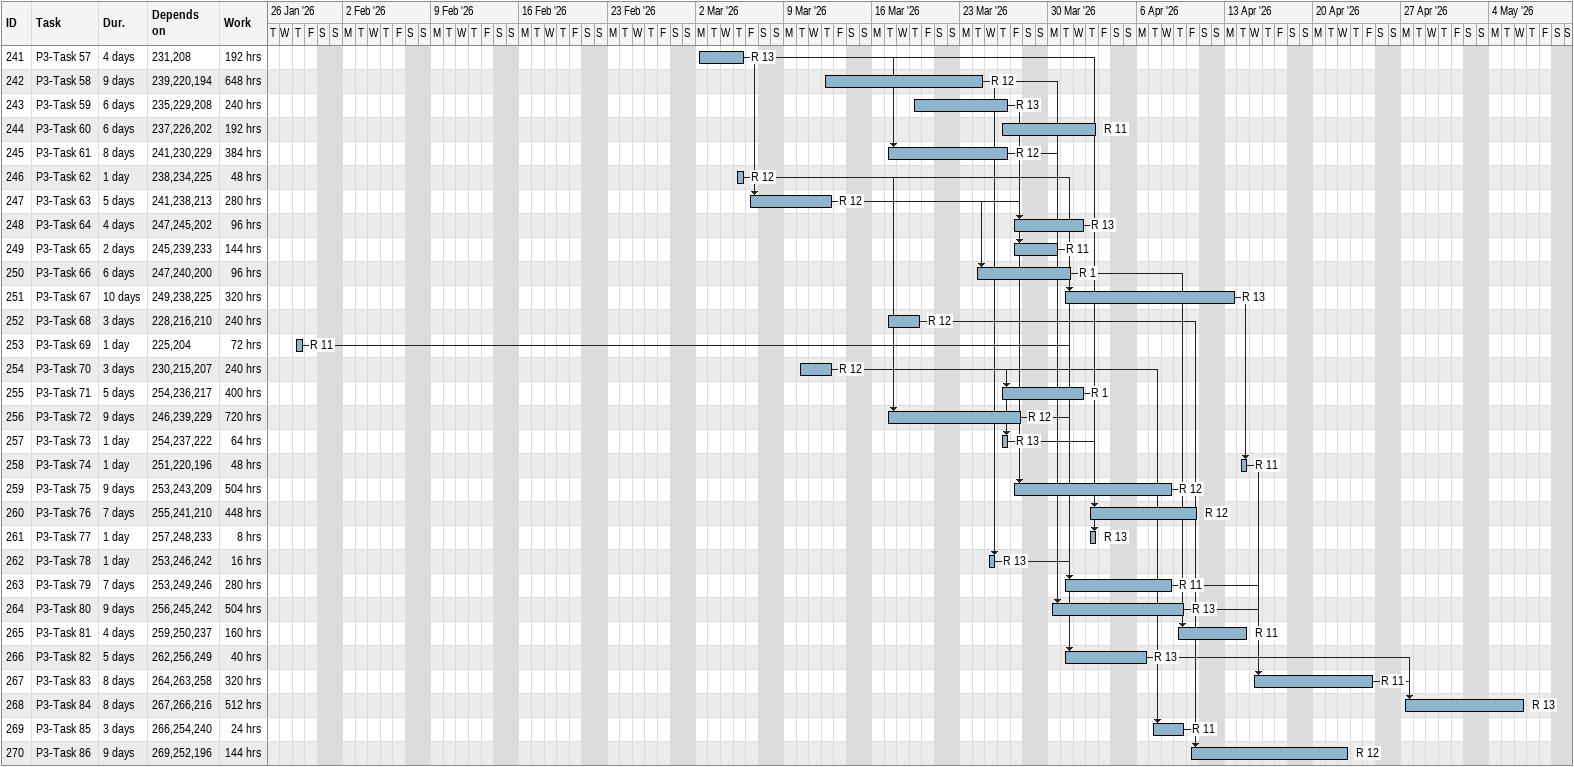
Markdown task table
| ID | Task | Duration | Start | Finish | Predecessors | Resources | Work (h) |
|---|---|---|---|---|---|---|---|
| 241 | P3-Task 57 | 4d | 2026-03-02 | 2026-03-05 | 231, 208 | R 13 | 192 |
| 242 | P3-Task 58 | 9d | 2026-03-12 | 2026-03-24 | 239, 220, 194 | R 12 | 648 |
| 243 | P3-Task 59 | 6d | 2026-03-19 | 2026-03-26 | 235, 229, 208 | R 13 | 240 |
| 244 | P3-Task 60 | 6d | 2026-03-26 | 2026-04-02 | 237, 226, 202 | R 11 | 192 |
| 245 | P3-Task 61 | 8d | 2026-03-17 | 2026-03-26 | 241, 230, 229 | R 12 | 384 |
| 246 | P3-Task 62 | 1d | 2026-03-05 | 2026-03-05 | 238, 234, 225 | R 12 | 48 |
| 247 | P3-Task 63 | 5d | 2026-03-06 | 2026-03-12 | 241, 238, 213 | R 12 | 280 |
| 248 | P3-Task 64 | 4d | 2026-03-27 | 2026-04-01 | 247, 245, 202 | R 13 | 96 |
| 249 | P3-Task 65 | 2d | 2026-03-27 | 2026-03-30 | 245, 239, 233 | R 11 | 144 |
| 250 | P3-Task 66 | 6d | 2026-03-24 | 2026-03-31 | 247, 240, 200 | R 1 | 96 |
| 251 | P3-Task 67 | 10d | 2026-03-31 | 2026-04-13 | 249, 238, 225 | R 13 | 320 |
| 252 | P3-Task 68 | 3d | 2026-03-17 | 2026-03-19 | 228, 216, 210 | R 12 | 240 |
| 253 | P3-Task 69 | 1d | 2026-01-29 | 2026-01-29 | 225, 204 | R 11 | 72 |
| 254 | P3-Task 70 | 3d | 2026-03-10 | 2026-03-12 | 230, 215, 207 | R 12 | 240 |
| 255 | P3-Task 71 | 5d | 2026-03-26 | 2026-04-01 | 254, 236, 217 | R 1 | 400 |
| 256 | P3-Task 72 | 9d | 2026-03-17 | 2026-03-27 | 246, 239, 229 | R 12 | 720 |
| 257 | P3-Task 73 | 1d | 2026-03-26 | 2026-03-26 | 254, 237, 222 | R 13 | 64 |
| 258 | P3-Task 74 | 1d | 2026-04-14 | 2026-04-14 | 251, 220, 196 | R 11 | 48 |
| 259 | P3-Task 75 | 9d | 2026-03-27 | 2026-04-08 | 253, 243, 209 | R 12 | 504 |
| 260 | P3-Task 76 | 7d | 2026-04-02 | 2026-04-10 | 255, 241, 210 | R 12 | 448 |
| 261 | P3-Task 77 | 1d | 2026-04-02 | 2026-04-02 | 257, 248, 233 | R 13 | 8 |
| 262 | P3-Task 78 | 1d | 2026-03-25 | 2026-03-25 | 253, 246, 242 | R 13 | 16 |
| 263 | P3-Task 79 | 7d | 2026-03-31 | 2026-04-08 | 253, 249, 246 | R 11 | 280 |
| 264 | P3-Task 80 | 9d | 2026-03-30 | 2026-04-09 | 256, 245, 242 | R 13 | 504 |
| 265 | P3-Task 81 | 4d | 2026-04-09 | 2026-04-14 | 259, 250, 237 | R 11 | 160 |
| 266 | P3-Task 82 | 5d | 2026-03-31 | 2026-04-06 | 262, 256, 249 | R 13 | 40 |
| 267 | P3-Task 83 | 8d | 2026-04-15 | 2026-04-24 | 264, 263, 258 | R 11 | 320 |
| 268 | P3-Task 84 | 8d | 2026-04-27 | 2026-05-06 | 267, 266, 216 | R 13 | 512 |
| 269 | P3-Task 85 | 3d | 2026-04-07 | 2026-04-09 | 266, 254, 240 | R 11 | 24 |
| 270 | P3-Task 86 | 9d | 2026-04-10 | 2026-04-22 | 269, 252, 196 | R 12 | 144 |
